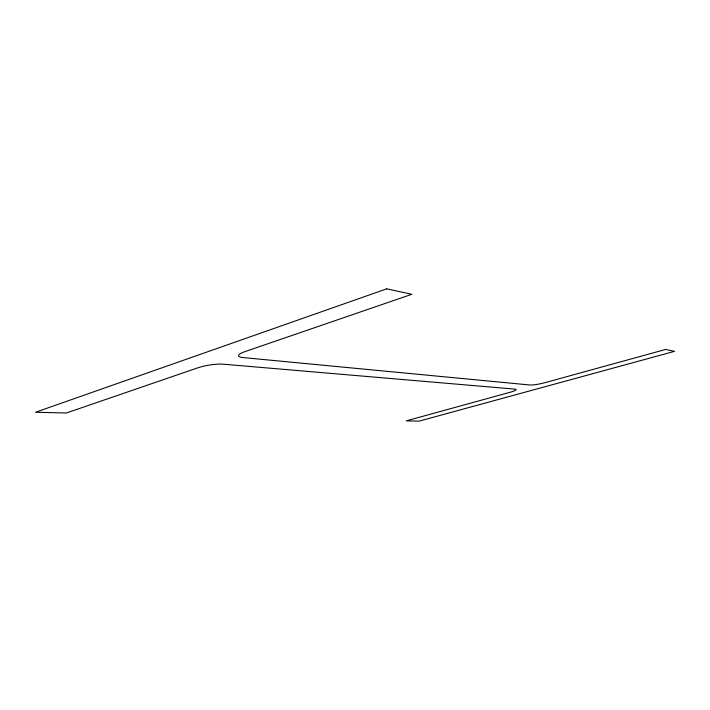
<?xml version="1.0" encoding="UTF-8"?>
<svg xmlns="http://www.w3.org/2000/svg" width="710" height="710" viewBox="0 0 710 710"><rect width="100%" height="100%" fill="white"/><g stroke="black" fill="none" stroke-linecap="round" stroke-linejoin="round"><path stroke-width="1.06" d="M386.719 288.846L35.5 412.261L66.412 412.98L197.975 367.771A18.025 3.674 -9 0 1 223.419 364.203L514.919 389.124A11.671 1.597 -11.8 0 1 509.762 392.364L406.244 420.861L419.042 421.154L674.5 351.352L665.669 349.435L545.271 382.583A11.928 1.651 -12.1 0 1 529.882 384.989L242.944 357.556A18.416 3.914 -9.4 0 1 244.959 351.627L411.818 294.295L386.719 288.846"/></g></svg>
